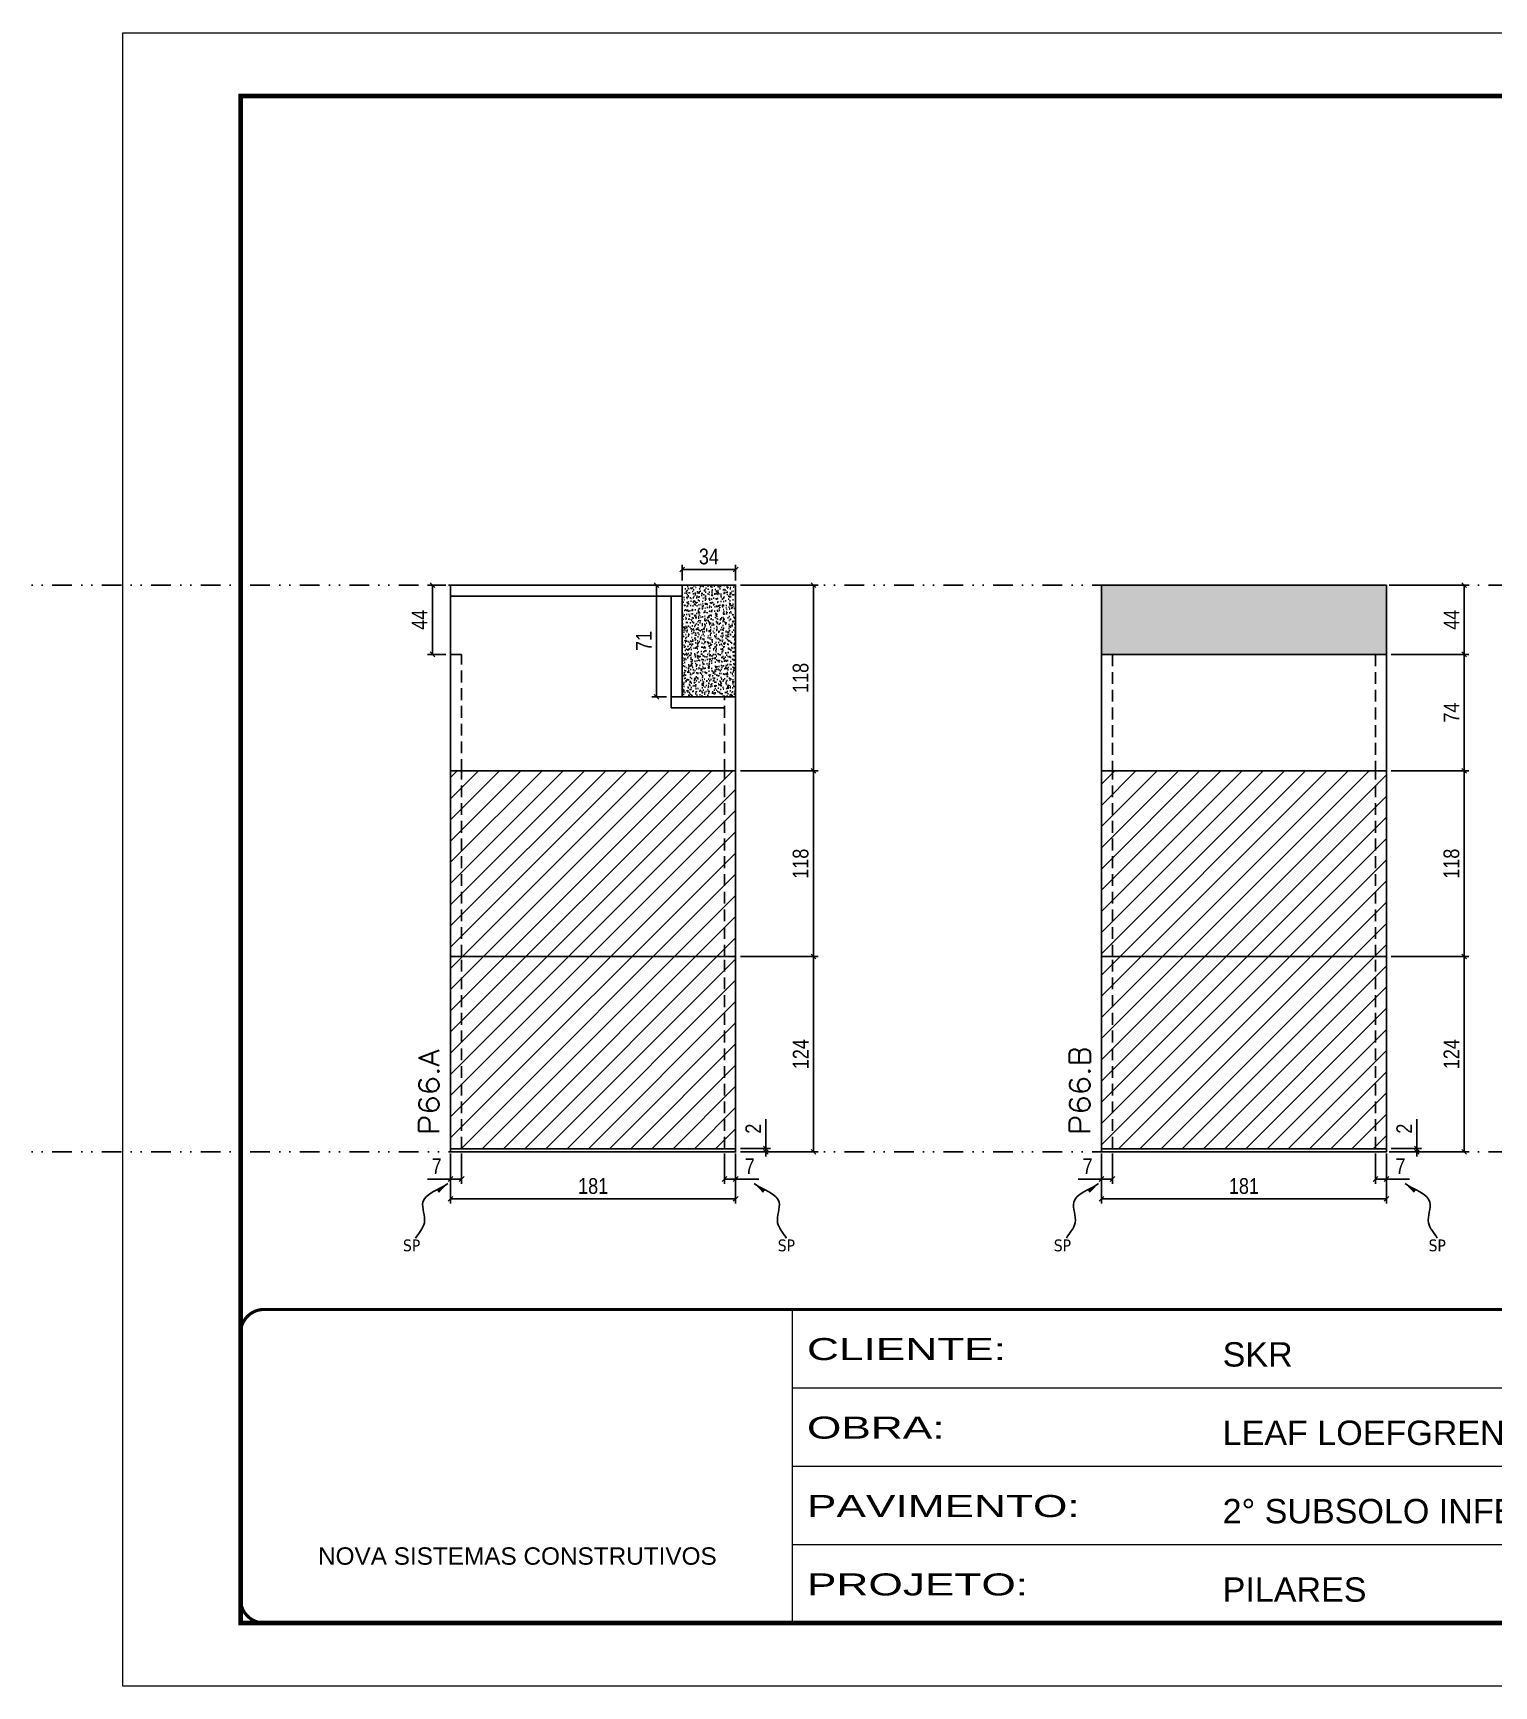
# Model space of a CAD drawing. Extents: x 13513 to 27878, y -21631 to 6985.
# Drawn here: x 17540 to 18468, y -957 to 93 of the extents above; entities that cross this region are included whole.
import ezdxf

# ---------------------------------------------------------------- set-up
doc = ezdxf.new("R2010")
doc.units = 0
for name, pattern in [('CONTINUO', [0]), ('DASHED', [0.75, 0.5, -0.25]), ('DIVIDE2', [0.625, 0.25, -0.125, 0, -0.125, 0, -0.125]), ('HIDDEN', [0.375, 0.25, -0.125])]:
    doc.linetypes.add(name, pattern=pattern)
for name, color, linetype in [('COTA', 241, 'Continuous'), ('Nível', 160, 'Continuous'), ('Painéis', 200, 'Continuous'), ('SARR_2.2x7', 40, 'Continuous'), ('Sarrafo de Pressão', 42, 'HIDDEN'), ('texto', 7, 'Continuous')]:
    doc.layers.add(name, color=color, linetype=linetype)
for name, color, linetype, lineweight in [('Folhas', 255, 'Continuous', 9), ('Hachura', 251, 'Continuous', 9), ('SARRAFO DE PRESSAO', 251, 'DASHED', 9), ('Texto Seção', 7, 'Continuous', 15)]:
    doc.layers.add(name, color=color, linetype=linetype, lineweight=lineweight)
doc.styles.add('ARIAL', font='arial.ttf')
doc.styles.add('COTA TECNICA', font='techl___.ttf', dxfattribs={"height": 10})
doc.styles.add('COTA TECNICA-50', font='techl___.ttf', dxfattribs={"height": 10})
doc.styles.add('REGUA-120', font='ROMANS.shx', dxfattribs={"height": 15})
doc.styles.get("Standard").update_dxf_attribs({"font": 'arial.ttf'})
doc.styles.add('Tecnologia', font='')
doc.styles.get('Tecnologia').set_extended_font_data('Forgotten Futurist')
doc.dimstyles.new('COTA PAINEL-50', dxfattribs={"dimtxt": 10, "dimasz": 3, "dimexe": 3, "dimexo": 3, "dimgap": 3, "dimtad": 1, "dimdec": 1, "dimzin": 12, "dimdsep": 46, "dimtxsty": 'COTA TECNICA-50', "dimblk1": 'OBLIQUE', "dimblk2": 'OBLIQUE', "dimsah": 1, "dimcen": 0.9, "dimclrd": 4, "dimclre": 4, "dimclrt": 240, "dimadec": 1, "dimazin": 3, "dimtfac": 1, "dimtdec": 1, "dimtmove": 0, "dimatfit": 3, "dimfxl": 1, "dimtolj": 1, "dimtzin": 12, "dimarcsym": 0})
doc.dimstyles.new('PAINEL', dxfattribs={"dimtxt": 10, "dimasz": 3, "dimexe": 3, "dimexo": 3, "dimgap": 3, "dimtad": 1, "dimdec": 1, "dimzin": 12, "dimdsep": 46, "dimtxsty": 'COTA TECNICA', "dimblk1": 'OBLIQUE', "dimblk2": 'OBLIQUE', "dimsah": 1, "dimcen": 0.9, "dimclrd": 4, "dimclre": 4, "dimclrt": 240, "dimadec": 1, "dimazin": 3, "dimtfac": 1, "dimtdec": 1, "dimtmove": 0, "dimatfit": 3, "dimfxl": 1, "dimtolj": 1, "dimtzin": 12, "dimarcsym": 0})
doc.dimstyles.get("Standard").update_dxf_attribs({"dimtxt": 0.18, "dimasz": 0.18, "dimexe": 0.18, "dimexo": 0.0625, "dimgap": 0.09, "dimtad": 0, "dimtih": 1, "dimtoh": 1, "dimdec": 4, "dimzin": 0, "dimdsep": 46, "dimtxsty": 'Standard', "dimcen": 0.09, "dimadec": 0, "dimazin": 0, "dimtfac": 1, "dimtdec": 4, "dimtofl": 0, "dimtmove": 0, "dimatfit": 3, "dimfxl": 1, "dimtolj": 1, "dimtzin": 0, "dimarcsym": 0})

# ---------------------------------------------------------------- blocks, each defined once
blk = doc.blocks.new('9999999999')
at = {"color": 30, "linetype": 'CONTINUO'}
for p, q in [((98564.6, 34230.2), (98564.6, 34429.4)), ((98564.6, 34379.6), (99584, 34379.6)), ((98564.6, 34329.8), (99488, 34329.8)), ((99584, 34329.8), (99488, 34329.8)), ((99488, 34329.8), (99488, 34230.2)), ((98564.6, 34280), (99488, 34280))]:
    blk.add_line(p, q, dxfattribs=at)
at = {"color": 30, "linetype": 'CONTINUO', "const_width": 2}
blk.add_lwpolyline([(99584, 34230.2), (99584, 34414.4, 0.414214), (99569, 34429.4), (98229, 34429.4, 0.414214), (98214, 34414.4), (98214, 34245.2, 0.414214), (98229, 34230.2), (99584, 34230.2)], format="xyb", dxfattribs=at)
at = {"layer": 'Folhas'}
blk.add_lwpolyline([(98139, 34190.2), (99624, 34190.2), (99624, 35240.2), (98139, 35240.2)], close=True, dxfattribs=at)
at = {"layer": 'Folhas', "color": 30, "const_width": 3}
blk.add_lwpolyline([(98214, 34230.2), (99584, 34230.2), (99584, 35200.2), (98214, 35200.2)], close=True, dxfattribs=at)
at = {"color": 7, "linetype": 'Continuous', "ltscale": 5, "style": 'ARIAL'}
for s, height, p in [('SKR', 15.48, (98837.7, 34393.1)), ('LEAF LOEFGREN', 15.483, (98837.7, 34343.3)), ('2° SUBSOLO INFERIOR', 15.483, (98837.7, 34293.5)), ('NOVA SISTEMAS CONSTRUTIVOS', 11.059, (98263.2, 34267.2)), ('PILARES', 15.48, (98837.7, 34243.7))]:
    blk.add_text(s, height=height, dxfattribs=at).set_placement(p)
at = {"layer": 'Folhas', "color": 7, "style": 'Tecnologia', "width": 1.5}
for s, p in [('CLIENTE:', (98573.7, 34397.2)), ('OBRA:', (98573.7, 34347.3)), ('PAVIMENTO:', (98573.7, 34297.5)), ('PROJETO:', (98573.7, 34247.7))]:
    blk.add_text(s, height=14, dxfattribs=at).set_placement(p)
blk = doc.blocks.new('_Oblique')
at = {"color": 0, "linetype": 'ByBlock', "lineweight": -2}
blk.add_line((-0.5, -0.5), (0.5, 0.5), dxfattribs=at)
blk = doc.blocks.new('*D1625')
at = {"layer": 'COTA', "color": 4, "lineweight": -2, "transparency": 16777216}
for p, q in [((17805.4, -618.4), (17805.4, -650.3)), ((17986.4, -618.4), (17986.4, -650.3)), ((17986.4, -647.3), (17805.4, -647.3))]:
    blk.add_line(p, q, dxfattribs=at)
at = {"layer": 'Defpoints', "color": 0, "transparency": 16777216}
for p in [(17805.4, -615.4), (17986.4, -615.4), (17805.4, -647.3)]:
    blk.add_point(p, dxfattribs=at)
at = {"layer": 'COTA', "color": 4, "lineweight": -2, "transparency": 16777216, "xscale": 3, "yscale": 3, "zscale": 3, "rotation": 180}
blk.add_blockref('_Oblique', (17805.4, -647.3), dxfattribs=at)
at = {"layer": 'COTA', "color": 4, "lineweight": -2, "transparency": 16777216, "xscale": 3, "yscale": 3, "zscale": 3}
blk.add_blockref('_Oblique', (17986.4, -647.3), dxfattribs=at)
at = {"layer": 'COTA', "color": 240, "transparency": 16777216, "insert": (17895.9, -639.2), "char_height": 10, "attachment_point": 5, "style": 'COTA TECNICA'}
blk.add_mtext('\\A1;181', dxfattribs=at)
blk = doc.blocks.new('*D1626')
at = {"layer": 'COTA', "color": 4, "lineweight": -2, "transparency": 16777216}
for p, q in [((17979.4, -618.4), (17979.4, -637.7)), ((17986.4, -620.4), (17986.4, -637.7)), ((17979.4, -634.7), (17986.4, -634.7)), ((17986.4, -634.7), (18001.1, -634.7))]:
    blk.add_line(p, q, dxfattribs=at)
at = {"layer": 'Defpoints', "color": 0, "transparency": 16777216}
for p in [(17979.4, -615.4), (17986.4, -617.4), (17986.4, -634.7)]:
    blk.add_point(p, dxfattribs=at)
at = {"layer": 'COTA', "color": 4, "lineweight": -2, "transparency": 16777216, "xscale": 3, "yscale": 3, "zscale": 3, "rotation": 180}
blk.add_blockref('_Oblique', (17979.4, -634.7), dxfattribs=at)
at = {"layer": 'COTA', "color": 4, "lineweight": -2, "transparency": 16777216, "xscale": 3, "yscale": 3, "zscale": 3}
blk.add_blockref('_Oblique', (17986.4, -634.7), dxfattribs=at)
at = {"layer": 'COTA', "color": 240, "transparency": 16777216, "insert": (17995.3, -626.6), "char_height": 10, "attachment_point": 5, "style": 'COTA TECNICA-50'}
blk.add_mtext('\\A1;7', dxfattribs=at)
blk = doc.blocks.new('*D1627')
at = {"layer": 'COTA', "color": 4, "lineweight": -2, "transparency": 16777216}
for p, q in [((17812.4, -618.4), (17812.4, -637.7)), ((17805.4, -620.4), (17805.4, -637.7)), ((17805.4, -634.7), (17790.7, -634.7)), ((17812.4, -634.7), (17805.4, -634.7))]:
    blk.add_line(p, q, dxfattribs=at)
at = {"layer": 'Defpoints', "color": 0, "transparency": 16777216}
for p in [(17805.4, -617.4), (17812.4, -615.4), (17805.4, -634.7)]:
    blk.add_point(p, dxfattribs=at)
at = {"layer": 'COTA', "color": 4, "lineweight": -2, "transparency": 16777216, "xscale": 3, "yscale": 3, "zscale": 3, "rotation": 180}
blk.add_blockref('_Oblique', (17805.4, -634.7), dxfattribs=at)
at = {"layer": 'COTA', "color": 4, "lineweight": -2, "transparency": 16777216, "xscale": 3, "yscale": 3, "zscale": 3}
blk.add_blockref('_Oblique', (17812.4, -634.7), dxfattribs=at)
at = {"layer": 'COTA', "color": 240, "transparency": 16777216, "insert": (17796.5, -626.6), "char_height": 10, "attachment_point": 5, "style": 'COTA TECNICA-50'}
blk.add_mtext('\\A1;7', dxfattribs=at)
blk = doc.blocks.new('*D1628')
at = {"layer": 'COTA', "color": 4, "lineweight": -2, "transparency": 16777216}
for p, q in [((18005.6, -615.4), (18005.6, -596.6)), ((17989.4, -615.4), (18008.6, -615.4)), ((17989.4, -617.4), (18008.6, -617.4)), ((18005.6, -617.4), (18005.6, -615.4)), ((18005.6, -617.4), (18005.6, -620.4))]:
    blk.add_line(p, q, dxfattribs=at)
at = {"layer": 'Defpoints', "color": 0, "transparency": 16777216}
for p in [(17986.4, -615.4), (17986.4, -617.4), (18005.6, -617.4)]:
    blk.add_point(p, dxfattribs=at)
at = {"layer": 'COTA', "color": 4, "lineweight": -2, "transparency": 16777216, "xscale": 3, "yscale": 3, "zscale": 3}
for p, rotation in [((18005.6, -615.4), 270), ((18005.6, -617.4), 90)]:
    blk.add_blockref('_Oblique', p, dxfattribs=dict(at, rotation=rotation))
at = {"layer": 'COTA', "color": 240, "transparency": 16777216, "insert": (17997.6, -602.7), "char_height": 10, "attachment_point": 5, "rotation": 90, "style": 'COTA TECNICA-50'}
blk.add_mtext('\\A1;2', dxfattribs=at)
blk = doc.blocks.new('*D1629')
at = {"layer": 'COTA', "color": 4, "lineweight": -2, "transparency": 16777216}
for p, q in [((17989.4, -375.4), (18038.8, -375.4)), ((18035.8, -493.4), (18035.8, -375.4)), ((17989.4, -493.4), (18038.8, -493.4))]:
    blk.add_line(p, q, dxfattribs=at)
at = {"layer": 'Defpoints', "color": 0, "transparency": 16777216}
for p in [(17986.4, -375.4), (18035.8, -375.4), (17986.4, -493.4)]:
    blk.add_point(p, dxfattribs=at)
at = {"layer": 'COTA', "color": 4, "lineweight": -2, "transparency": 16777216, "xscale": 3, "yscale": 3, "zscale": 3}
for p, rotation in [((18035.8, -375.4), 90), ((18035.8, -493.4), 270)]:
    blk.add_blockref('_Oblique', p, dxfattribs=dict(at, rotation=rotation))
at = {"layer": 'COTA', "color": 240, "transparency": 16777216, "insert": (18027.7, -434.4), "char_height": 10, "attachment_point": 5, "rotation": 90, "style": 'COTA TECNICA-50'}
blk.add_mtext('\\A1;118', dxfattribs=at)
blk = doc.blocks.new('*D1638')
at = {"layer": 'COTA', "color": 4, "linetype": 'ByBlock', "lineweight": -2, "transparency": 16777216}
for p, q in [((17989.4, -493.4), (18038.8, -493.4)), ((18035.8, -617.4), (18035.8, -493.4)), ((17989.4, -617.4), (18038.8, -617.4))]:
    blk.add_line(p, q, dxfattribs=at)
at = {"layer": 'Defpoints', "color": 0, "linetype": 'ByBlock', "transparency": 16777216}
for p in [(17986.4, -493.4), (18035.8, -493.4), (17986.4, -617.4)]:
    blk.add_point(p, dxfattribs=at)
at = {"layer": 'COTA', "color": 4, "linetype": 'ByBlock', "lineweight": -2, "transparency": 16777216, "xscale": 3, "yscale": 3, "zscale": 3}
for p, rotation in [((18035.8, -493.4), 90), ((18035.8, -617.4), 270)]:
    blk.add_blockref('_Oblique', p, dxfattribs=dict(at, rotation=rotation))
at = {"layer": 'COTA', "color": 240, "linetype": 'ByBlock', "transparency": 16777216, "insert": (18027.7, -555.4), "char_height": 10, "attachment_point": 5, "rotation": 90, "style": 'COTA TECNICA'}
blk.add_mtext('\\A1;124', dxfattribs=at)
blk = doc.blocks.new('*D1639')
at = {"layer": 'COTA', "color": 4, "linetype": 'ByBlock', "lineweight": -2, "transparency": 16777216}
for p, q in [((17989.4, -493.4), (18038.8, -493.4)), ((18035.8, -617.4), (18035.8, -493.4)), ((17989.4, -617.4), (18038.8, -617.4))]:
    blk.add_line(p, q, dxfattribs=at)
at = {"layer": 'Defpoints', "color": 0, "linetype": 'ByBlock', "transparency": 16777216}
for p in [(17986.4, -493.4), (18035.8, -493.4), (17986.4, -617.4)]:
    blk.add_point(p, dxfattribs=at)
at = {"layer": 'COTA', "color": 4, "linetype": 'ByBlock', "lineweight": -2, "transparency": 16777216, "xscale": 3, "yscale": 3, "zscale": 3}
for p, rotation in [((18035.8, -493.4), 90), ((18035.8, -617.4), 270)]:
    blk.add_blockref('_Oblique', p, dxfattribs=dict(at, rotation=rotation))
at = {"layer": 'COTA', "color": 240, "linetype": 'ByBlock', "transparency": 16777216, "insert": (18027.7, -555.4), "char_height": 10, "attachment_point": 5, "rotation": 90, "style": 'COTA TECNICA'}
blk.add_mtext('\\A1;124', dxfattribs=at)
blk = doc.blocks.new('*D1607')
at = {"layer": 'COTA', "color": 4, "lineweight": -2, "transparency": 16777216}
for p, q in [((18218.7, -618.4), (18218.7, -650.3)), ((18399.7, -618.4), (18399.7, -650.3)), ((18399.7, -647.3), (18218.7, -647.3))]:
    blk.add_line(p, q, dxfattribs=at)
at = {"layer": 'Defpoints', "color": 0, "transparency": 16777216}
for p in [(18218.7, -615.4), (18399.7, -615.4), (18218.7, -647.3)]:
    blk.add_point(p, dxfattribs=at)
at = {"layer": 'COTA', "color": 4, "lineweight": -2, "transparency": 16777216, "xscale": 3, "yscale": 3, "zscale": 3, "rotation": 180}
blk.add_blockref('_Oblique', (18218.7, -647.3), dxfattribs=at)
at = {"layer": 'COTA', "color": 4, "lineweight": -2, "transparency": 16777216, "xscale": 3, "yscale": 3, "zscale": 3}
blk.add_blockref('_Oblique', (18399.7, -647.3), dxfattribs=at)
at = {"layer": 'COTA', "color": 240, "transparency": 16777216, "insert": (18309.2, -639.2), "char_height": 10, "attachment_point": 5, "style": 'COTA TECNICA'}
blk.add_mtext('\\A1;181', dxfattribs=at)
blk = doc.blocks.new('*D1608')
at = {"layer": 'COTA', "color": 4, "lineweight": -2, "transparency": 16777216}
for p, q in [((18392.7, -618.4), (18392.7, -637.7)), ((18399.7, -620.4), (18399.7, -637.7)), ((18392.7, -634.7), (18399.7, -634.7)), ((18399.7, -634.7), (18414.4, -634.7))]:
    blk.add_line(p, q, dxfattribs=at)
at = {"layer": 'Defpoints', "color": 0, "transparency": 16777216}
for p in [(18392.7, -615.4), (18399.7, -617.4), (18399.7, -634.7)]:
    blk.add_point(p, dxfattribs=at)
at = {"layer": 'COTA', "color": 4, "lineweight": -2, "transparency": 16777216, "xscale": 3, "yscale": 3, "zscale": 3, "rotation": 180}
blk.add_blockref('_Oblique', (18392.7, -634.7), dxfattribs=at)
at = {"layer": 'COTA', "color": 4, "lineweight": -2, "transparency": 16777216, "xscale": 3, "yscale": 3, "zscale": 3}
blk.add_blockref('_Oblique', (18399.7, -634.7), dxfattribs=at)
at = {"layer": 'COTA', "color": 240, "transparency": 16777216, "insert": (18408.6, -626.6), "char_height": 10, "attachment_point": 5, "style": 'COTA TECNICA-50'}
blk.add_mtext('\\A1;7', dxfattribs=at)
blk = doc.blocks.new('*D1609')
at = {"layer": 'COTA', "color": 4, "lineweight": -2, "transparency": 16777216}
for p, q in [((18225.7, -618.4), (18225.7, -637.7)), ((18218.7, -620.4), (18218.7, -637.7)), ((18218.7, -634.7), (18204, -634.7)), ((18225.7, -634.7), (18218.7, -634.7))]:
    blk.add_line(p, q, dxfattribs=at)
at = {"layer": 'Defpoints', "color": 0, "transparency": 16777216}
for p in [(18218.7, -617.4), (18225.7, -615.4), (18218.7, -634.7)]:
    blk.add_point(p, dxfattribs=at)
at = {"layer": 'COTA', "color": 4, "lineweight": -2, "transparency": 16777216, "xscale": 3, "yscale": 3, "zscale": 3, "rotation": 180}
blk.add_blockref('_Oblique', (18218.7, -634.7), dxfattribs=at)
at = {"layer": 'COTA', "color": 4, "lineweight": -2, "transparency": 16777216, "xscale": 3, "yscale": 3, "zscale": 3}
blk.add_blockref('_Oblique', (18225.7, -634.7), dxfattribs=at)
at = {"layer": 'COTA', "color": 240, "transparency": 16777216, "insert": (18209.9, -626.6), "char_height": 10, "attachment_point": 5, "style": 'COTA TECNICA-50'}
blk.add_mtext('\\A1;7', dxfattribs=at)
blk = doc.blocks.new('*D1610')
at = {"layer": 'COTA', "color": 4, "lineweight": -2, "transparency": 16777216}
for p, q in [((18419, -615.4), (18419, -596.6)), ((18402.7, -615.4), (18422, -615.4)), ((18402.7, -617.4), (18422, -617.4)), ((18419, -617.4), (18419, -615.4)), ((18419, -617.4), (18419, -620.4))]:
    blk.add_line(p, q, dxfattribs=at)
at = {"layer": 'Defpoints', "color": 0, "transparency": 16777216}
for p in [(18399.7, -615.4), (18399.7, -617.4), (18419, -617.4)]:
    blk.add_point(p, dxfattribs=at)
at = {"layer": 'COTA', "color": 4, "lineweight": -2, "transparency": 16777216, "xscale": 3, "yscale": 3, "zscale": 3}
for p, rotation in [((18419, -615.4), 270), ((18419, -617.4), 90)]:
    blk.add_blockref('_Oblique', p, dxfattribs=dict(at, rotation=rotation))
at = {"layer": 'COTA', "color": 240, "transparency": 16777216, "insert": (18411, -602.7), "char_height": 10, "attachment_point": 5, "rotation": 90, "style": 'COTA TECNICA-50'}
blk.add_mtext('\\A1;2', dxfattribs=at)
blk = doc.blocks.new('*D1611')
at = {"layer": 'COTA', "color": 4, "lineweight": -2, "transparency": 16777216}
for p, q in [((18402.7, -375.4), (18452.1, -375.4)), ((18449.1, -493.4), (18449.1, -375.4)), ((18402.7, -493.4), (18452.1, -493.4))]:
    blk.add_line(p, q, dxfattribs=at)
at = {"layer": 'Defpoints', "color": 0, "transparency": 16777216}
for p in [(18399.7, -375.4), (18449.1, -375.4), (18399.7, -493.4)]:
    blk.add_point(p, dxfattribs=at)
at = {"layer": 'COTA', "color": 4, "lineweight": -2, "transparency": 16777216, "xscale": 3, "yscale": 3, "zscale": 3}
for p, rotation in [((18449.1, -375.4), 90), ((18449.1, -493.4), 270)]:
    blk.add_blockref('_Oblique', p, dxfattribs=dict(at, rotation=rotation))
at = {"layer": 'COTA', "color": 240, "transparency": 16777216, "insert": (18441, -434.4), "char_height": 10, "attachment_point": 5, "rotation": 90, "style": 'COTA TECNICA-50'}
blk.add_mtext('\\A1;118', dxfattribs=at)
blk = doc.blocks.new('*D1633')
at = {"layer": 'COTA', "color": 4, "linetype": 'ByBlock', "lineweight": -2, "transparency": 16777216}
for p, q in [((18402.7, -493.4), (18452.1, -493.4)), ((18449.1, -617.4), (18449.1, -493.4)), ((18402.7, -617.4), (18452.1, -617.4))]:
    blk.add_line(p, q, dxfattribs=at)
at = {"layer": 'Defpoints', "color": 0, "linetype": 'ByBlock', "transparency": 16777216}
for p in [(18399.7, -493.4), (18449.1, -493.4), (18399.7, -617.4)]:
    blk.add_point(p, dxfattribs=at)
at = {"layer": 'COTA', "color": 4, "linetype": 'ByBlock', "lineweight": -2, "transparency": 16777216, "xscale": 3, "yscale": 3, "zscale": 3}
for p, rotation in [((18449.1, -493.4), 90), ((18449.1, -617.4), 270)]:
    blk.add_blockref('_Oblique', p, dxfattribs=dict(at, rotation=rotation))
at = {"layer": 'COTA', "color": 240, "linetype": 'ByBlock', "transparency": 16777216, "insert": (18441, -555.4), "char_height": 10, "attachment_point": 5, "rotation": 90, "style": 'COTA TECNICA'}
blk.add_mtext('\\A1;124', dxfattribs=at)
blk = doc.blocks.new('*D1634')
at = {"layer": 'COTA', "color": 4, "linetype": 'ByBlock', "lineweight": -2, "transparency": 16777216}
for p, q in [((18402.7, -493.4), (18452.1, -493.4)), ((18449.1, -617.4), (18449.1, -493.4)), ((18402.7, -617.4), (18452.1, -617.4))]:
    blk.add_line(p, q, dxfattribs=at)
at = {"layer": 'Defpoints', "color": 0, "linetype": 'ByBlock', "transparency": 16777216}
for p in [(18399.7, -493.4), (18449.1, -493.4), (18399.7, -617.4)]:
    blk.add_point(p, dxfattribs=at)
at = {"layer": 'COTA', "color": 4, "linetype": 'ByBlock', "lineweight": -2, "transparency": 16777216, "xscale": 3, "yscale": 3, "zscale": 3}
for p, rotation in [((18449.1, -493.4), 90), ((18449.1, -617.4), 270)]:
    blk.add_blockref('_Oblique', p, dxfattribs=dict(at, rotation=rotation))
at = {"layer": 'COTA', "color": 240, "linetype": 'ByBlock', "transparency": 16777216, "insert": (18441, -555.4), "char_height": 10, "attachment_point": 5, "rotation": 90, "style": 'COTA TECNICA'}
blk.add_mtext('\\A1;124', dxfattribs=at)
blk = doc.blocks.new('*D1641')
at = {"layer": 'COTA', "color": 4, "lineweight": -2, "transparency": 16777216}
for p, q in [((17989.4, -257.4), (18038.8, -257.4)), ((18035.8, -375.4), (18035.8, -257.4)), ((17989.4, -375.4), (18038.8, -375.4))]:
    blk.add_line(p, q, dxfattribs=at)
at = {"layer": 'Defpoints', "color": 0, "transparency": 16777216}
for p in [(17986.4, -257.4), (18035.8, -257.4), (17986.4, -375.4)]:
    blk.add_point(p, dxfattribs=at)
at = {"layer": 'COTA', "color": 4, "lineweight": -2, "transparency": 16777216, "xscale": 3, "yscale": 3, "zscale": 3}
for p, rotation in [((18035.8, -257.4), 90), ((18035.8, -375.4), 270)]:
    blk.add_blockref('_Oblique', p, dxfattribs=dict(at, rotation=rotation))
at = {"layer": 'COTA', "color": 240, "transparency": 16777216, "insert": (18027.7, -316.4), "char_height": 10, "attachment_point": 5, "rotation": 90, "style": 'COTA TECNICA'}
blk.add_mtext('\\A1;118', dxfattribs=at)
blk = doc.blocks.new('*D1642')
at = {"layer": 'COTA', "color": 4, "lineweight": -2, "transparency": 16777216}
for p, q in [((17802.4, -257.4), (17790.8, -257.4)), ((17793.8, -257.4), (17793.8, -301.4)), ((17802.4, -301.4), (17790.8, -301.4))]:
    blk.add_line(p, q, dxfattribs=at)
at = {"layer": 'Defpoints', "color": 0, "transparency": 16777216}
for p in [(17805.4, -257.4), (17793.8, -301.4), (17805.4, -301.4)]:
    blk.add_point(p, dxfattribs=at)
at = {"layer": 'COTA', "color": 4, "lineweight": -2, "transparency": 16777216, "xscale": 3, "yscale": 3, "zscale": 3}
for p, rotation in [((17793.8, -257.4), 90), ((17793.8, -301.4), 270)]:
    blk.add_blockref('_Oblique', p, dxfattribs=dict(at, rotation=rotation))
at = {"layer": 'COTA', "color": 240, "transparency": 16777216, "insert": (17785.7, -279.4), "char_height": 10, "attachment_point": 5, "rotation": 90, "style": 'COTA TECNICA'}
blk.add_mtext('\\A1;44', dxfattribs=at)
blk = doc.blocks.new('*D1643')
at = {"layer": 'COTA', "color": 4, "lineweight": -2, "transparency": 16777216}
for p, q in [((17952.4, -254.4), (17952.4, -244.5)), ((17986.4, -247.5), (17952.4, -247.5)), ((17986.4, -254.4), (17986.4, -244.5))]:
    blk.add_line(p, q, dxfattribs=at)
at = {"layer": 'Defpoints', "color": 0, "transparency": 16777216}
for p in [(17952.4, -247.5), (17952.4, -257.4), (17986.4, -257.4)]:
    blk.add_point(p, dxfattribs=at)
at = {"layer": 'COTA', "color": 4, "lineweight": -2, "transparency": 16777216, "xscale": 3, "yscale": 3, "zscale": 3, "rotation": 180}
blk.add_blockref('_Oblique', (17952.4, -247.5), dxfattribs=at)
at = {"layer": 'COTA', "color": 4, "lineweight": -2, "transparency": 16777216, "xscale": 3, "yscale": 3, "zscale": 3}
blk.add_blockref('_Oblique', (17986.4, -247.5), dxfattribs=at)
at = {"layer": 'COTA', "color": 240, "transparency": 16777216, "insert": (17969.4, -239.3), "char_height": 10, "attachment_point": 5, "style": 'COTA TECNICA'}
blk.add_mtext('\\A1;34', dxfattribs=at)
blk = doc.blocks.new('*D1644')
at = {"layer": 'COTA', "color": 4, "lineweight": -2, "transparency": 16777216}
for p, q in [((17942.4, -257.4), (17933.2, -257.4)), ((17936.2, -328.4), (17936.2, -257.4)), ((17942.4, -328.4), (17933.2, -328.4))]:
    blk.add_line(p, q, dxfattribs=at)
at = {"layer": 'Defpoints', "color": 0, "transparency": 16777216}
for p in [(17936.2, -257.4), (17945.4, -257.4), (17945.4, -328.4)]:
    blk.add_point(p, dxfattribs=at)
at = {"layer": 'COTA', "color": 4, "lineweight": -2, "transparency": 16777216, "xscale": 3, "yscale": 3, "zscale": 3}
for p, rotation in [((17936.2, -257.4), 90), ((17936.2, -328.4), 270)]:
    blk.add_blockref('_Oblique', p, dxfattribs=dict(at, rotation=rotation))
at = {"layer": 'COTA', "color": 240, "transparency": 16777216, "insert": (17928.1, -292.9), "char_height": 10, "attachment_point": 5, "rotation": 90, "style": 'COTA TECNICA'}
blk.add_mtext('\\A1;71', dxfattribs=at)
blk = doc.blocks.new('*D1645')
at = {"layer": 'COTA', "color": 4, "lineweight": -2, "transparency": 16777216}
for p, q in [((18402.7, -301.4), (18452.1, -301.4)), ((18449.1, -375.4), (18449.1, -301.4)), ((18402.7, -375.4), (18452.1, -375.4))]:
    blk.add_line(p, q, dxfattribs=at)
at = {"layer": 'Defpoints', "color": 0, "transparency": 16777216}
for p in [(18399.7, -301.4), (18449.1, -301.4), (18399.7, -375.4)]:
    blk.add_point(p, dxfattribs=at)
at = {"layer": 'COTA', "color": 4, "lineweight": -2, "transparency": 16777216, "xscale": 3, "yscale": 3, "zscale": 3}
for p, rotation in [((18449.1, -301.4), 90), ((18449.1, -375.4), 270)]:
    blk.add_blockref('_Oblique', p, dxfattribs=dict(at, rotation=rotation))
at = {"layer": 'COTA', "color": 240, "transparency": 16777216, "insert": (18441, -338.4), "char_height": 10, "attachment_point": 5, "rotation": 90, "style": 'COTA TECNICA'}
blk.add_mtext('\\A1;74', dxfattribs=at)
blk = doc.blocks.new('*D1646')
at = {"layer": 'COTA', "color": 4, "lineweight": -2, "transparency": 16777216}
for p, q in [((18402.7, -257.4), (18452.1, -257.4)), ((18449.1, -301.4), (18449.1, -257.4)), ((18402.7, -301.4), (18452.1, -301.4))]:
    blk.add_line(p, q, dxfattribs=at)
at = {"layer": 'Defpoints', "color": 0, "transparency": 16777216}
for p in [(18399.7, -257.4), (18449.1, -257.4), (18399.7, -301.4)]:
    blk.add_point(p, dxfattribs=at)
at = {"layer": 'COTA', "color": 4, "lineweight": -2, "transparency": 16777216, "xscale": 3, "yscale": 3, "zscale": 3}
for p, rotation in [((18449.1, -257.4), 90), ((18449.1, -301.4), 270)]:
    blk.add_blockref('_Oblique', p, dxfattribs=dict(at, rotation=rotation))
at = {"layer": 'COTA', "color": 240, "transparency": 16777216, "insert": (18441, -279.4), "char_height": 10, "attachment_point": 5, "rotation": 90, "style": 'COTA TECNICA'}
blk.add_mtext('\\A1;44', dxfattribs=at)

msp = doc.modelspace()

# ---------------------------------------------------------------- hatches: boundary and pattern name
at = {"layer": 'COTA'}
h = msp.add_hatch(dxfattribs=at)
h.set_pattern_fill('AR-CONC', color=256, scale=0.03)
h.paths.add_polyline_path([(17986.39, -257.44), (17952.39, -257.44), (17952.39, -328.44), (17986.39, -328.44)])
h = msp.add_hatch(dxfattribs=at)
h.set_pattern_fill('AR-CONC', color=256, scale=0.03)
h.paths.add_polyline_path([(18218.72, -257.44), (18218.72, -301.44), (18399.72, -301.44), (18399.72, -257.44)])
at = {"layer": 'Hachura', "linetype": 'ByBlock'}
h = msp.add_hatch(dxfattribs=at)
h.set_pattern_fill('ANSI31', color=256, scale=3)
h.paths.add_polyline_path([(17805.39, -375.44), (17805.39, -493.44), (17986.39, -493.44), (17986.39, -375.44)])
h.paths.add_polyline_path([(17986.39, -615.44), (17986.39, -493.44), (17805.39, -493.44), (17805.39, -615.44)])
h = msp.add_hatch(dxfattribs=at)
h.set_pattern_fill('ANSI31', color=256, scale=3)
h.paths.add_polyline_path([(18218.72, -375.44), (18218.72, -493.44), (18399.72, -493.44), (18399.72, -375.44)])
h.paths.add_polyline_path([(18218.72, -493.44), (18218.72, -615.44), (18399.72, -615.44), (18399.72, -493.44)])

# ---------------------------------------------------------------- linework, layer by layer
at = {"layer": 'COTA'}
for p, q in [((17986.39, -257.44), (17952.39, -257.44)), ((17986.39, -328.44), (17986.39, -257.44)), ((18218.72, -257.44), (18399.72, -257.44)), ((18218.72, -301.44), (18218.72, -257.44)), ((18399.72, -301.44), (18399.72, -257.44)), ((17805.39, -301.44), (17812.39, -301.44)), ((17952.39, -328.44), (17945.39, -328.44)), ((17945.39, -328.44), (17945.39, -335.44))]:
    msp.add_line(p, q, dxfattribs=at)
at = {"layer": 'Nível', "color": 4, "linetype": 'DIVIDE2', "ltscale": 50}
for p, q in [((13526.77, -257.44), (21431.15, -257.44)), ((13526.77, -617.44), (21531.15, -617.44))]:
    msp.add_line(p, q, dxfattribs=at)
at = {"layer": 'Painéis'}
for p, q in [((17805.39, -257.44), (17805.39, -615.44)), ((17805.39, -257.44), (17952.39, -257.44)), ((17952.39, -328.44), (17952.39, -257.44)), ((18218.72, -301.44), (18218.72, -615.44)), ((18218.72, -301.44), (18399.72, -301.44)), ((18399.72, -615.44), (18399.72, -301.44)), ((17952.39, -328.44), (17986.39, -328.44)), ((17986.39, -615.44), (17986.39, -328.44)), ((17805.39, -375.44), (17986.39, -375.44)), ((18218.72, -375.44), (18399.72, -375.44)), ((17805.39, -493.44), (17986.39, -493.44)), ((18218.72, -493.44), (18399.72, -493.44))]:
    msp.add_line(p, q, dxfattribs=at)
for points in [[(17986.39, -615.44), (17805.39, -615.44), (17805.39, -617.44), (17986.39, -617.44)], [(18399.72, -615.44), (18218.72, -615.44), (18218.72, -617.44), (18399.72, -617.44)]]:
    msp.add_lwpolyline(points, close=True, dxfattribs=at)
at = {"layer": 'SARR_2.2x7'}
for p, q in [((17805.39, -264.44), (17952.39, -264.44)), ((17945.39, -328.44), (17945.39, -264.44)), ((17945.39, -335.44), (17979.39, -335.44))]:
    msp.add_line(p, q, dxfattribs=at)
at = {"layer": 'Sarrafo de Pressão', "ltscale": 30}
for p, q in [((17812.39, -375.44), (17812.39, -301.44)), ((18225.72, -301.44), (18225.72, -375.44)), ((18392.72, -301.44), (18392.72, -375.44)), ((17979.39, -375.44), (17979.39, -328.44)), ((17812.39, -493.44), (17812.39, -375.44)), ((17979.39, -493.44), (17979.39, -375.44)), ((18225.72, -493.44), (18225.72, -375.44)), ((18392.72, -493.44), (18392.72, -375.44)), ((17812.39, -615.44), (17812.39, -493.44)), ((17979.39, -615.44), (17979.39, -493.44)), ((18225.72, -615.44), (18225.72, -493.44)), ((18392.72, -615.44), (18392.72, -493.44))]:
    msp.add_line(p, q, dxfattribs=at)

# ---------------------------------------------------------------- block references
at = {"layer": 'SARRAFO DE PRESSAO', "color": 6, "linetype": 'ByBlock'}
msp.add_blockref('9999999999', (-80542.01, -35146.93), dxfattribs=at)

# ---------------------------------------------------------------- texts
at = {"layer": 'texto', "color": 0, "char_height": 7.5, "attachment_point": 5}
for insert in [(17780.61, -676.93), (18018.63, -676.93), (18193.94, -676.93), (18431.96, -676.93)]:
    msp.add_mtext('{\\fTahoma|b0|i0|c0|p34;\\C4;SP}', dxfattribs=dict(at, insert=insert))
at = {"layer": 'Texto Seção', "style": 'REGUA-120', "width": 1.1}
for s, p in [('P66.A', (17798.14, -606.68)), ('P66.B', (18211.47, -606.68))]:
    msp.add_text(s, height=13, rotation=90, dxfattribs=at).set_placement(p)

# ---------------------------------------------------------------- dimensions: what is measured, and where the dimension line sits
at = {"layer": 'COTA'}
for base, p1, p2, dimstyle, picture, middle in [((17952.39, -247.54), (17986.39, -257.44), (17952.39, -257.44), 'PAINEL', '*D1643', (17969.39, -239.32)), ((17986.39, -634.68), (17979.39, -615.44), (17986.39, -617.44), 'COTA PAINEL-50', '*D1626', (17995.25, -626.61)), ((18399.72, -634.68), (18392.72, -615.44), (18399.72, -617.44), 'COTA PAINEL-50', '*D1608', (18408.58, -626.61))]:
    dim = msp.add_linear_dim(base=base, p1=p1, p2=p2, dimstyle=dimstyle, dxfattribs=at)
    dim.commit()
    dim.dimension.update_dxf_attribs({"geometry": picture, "text_midpoint": middle})
for base, p1, p2, angle, dimstyle, picture, middle in [((17793.8, -301.44), (17805.39, -257.44), (17805.39, -301.44), 90, 'PAINEL', '*D1642', (17785.73, -279.44)), ((17936.16, -257.44), (17945.39, -328.44), (17945.39, -257.44), 90, 'PAINEL', '*D1644', (17928.09, -292.94)), ((18035.75, -257.44), (17986.39, -375.44), (17986.39, -257.44), 90, 'PAINEL', '*D1641', (18027.66, -316.44)), ((18449.08, -257.44), (18399.72, -301.44), (18399.72, -257.44), 90, 'PAINEL', '*D1646', (18441.01, -279.44)), ((18449.08, -301.44), (18399.72, -375.44), (18399.72, -301.44), 90, 'PAINEL', '*D1645', (18441.01, -338.44)), ((18035.75, -375.44), (17986.39, -493.44), (17986.39, -375.44), 90, 'COTA PAINEL-50', '*D1629', (18027.66, -434.44)), ((18449.08, -375.44), (18399.72, -493.44), (18399.72, -375.44), 90, 'COTA PAINEL-50', '*D1611', (18440.99, -434.44)), ((17805.39, -634.68), (17812.39, -615.44), (17805.39, -617.44), 180, 'COTA PAINEL-50', '*D1627', (17796.52, -626.61)), ((18218.72, -634.68), (18225.72, -615.44), (18218.72, -617.44), 180, 'COTA PAINEL-50', '*D1609', (18209.85, -626.61))]:
    dim = msp.add_linear_dim(base=base, p1=p1, p2=p2, angle=angle, dimstyle=dimstyle, dxfattribs=at)
    dim.commit()
    dim.dimension.update_dxf_attribs({"geometry": picture, "text_midpoint": middle})
at = {"layer": 'COTA', "linetype": 'ByBlock'}
for p1, p2, picture, middle in [((17986.39, -617.44), (17986.39, -493.44), '*D1638', (18027.68, -555.44)), ((17986.39, -617.44), (17986.39, -493.44), '*D1639', (18027.68, -555.44)), ((18399.72, -617.44), (18399.72, -493.44), '*D1633', (18441.01, -555.44)), ((18399.72, -617.44), (18399.72, -493.44), '*D1634', (18441.01, -555.44))]:
    dim = msp.add_aligned_dim(p1=p1, p2=p2, distance=-49.37, dimstyle='PAINEL', dxfattribs=at)
    dim.commit()
    dim.dimension.update_dxf_attribs({"geometry": picture, "text_midpoint": middle})
at = {"layer": 'COTA'}
for base, p1, p2, picture, middle in [((18005.64, -617.44), (17986.39, -615.44), (17986.39, -617.44), '*D1628', (18005.64, -602.69)), ((18418.97, -617.44), (18399.72, -615.44), (18399.72, -617.44), '*D1610', (18418.97, -602.69))]:
    dim = msp.add_linear_dim(base=base, p1=p1, p2=p2, angle=90, dimstyle='COTA PAINEL-50', dxfattribs=at)
    dim.commit()
    dim.dimension.update_dxf_attribs({"geometry": picture, "text_midpoint": middle, "dimtype": 160})
for base, p1, p2, picture, middle in [((17805.39, -647.33), (17986.39, -615.44), (17805.39, -615.44), '*D1625', (17895.89, -639.24)), ((18218.72, -647.33), (18399.72, -615.44), (18218.72, -615.44), '*D1607', (18309.22, -639.24))]:
    dim = msp.add_linear_dim(base=base, p1=p1, p2=p2, angle=180, dimstyle='PAINEL', override={"dimarcsym": 2}, dxfattribs=at)
    dim.commit()
    dim.dimension.update_dxf_attribs({"geometry": picture, "text_midpoint": middle})

# ---------------------------------------------------------------- leaders
at = {"layer": 'COTA', "path_type": 1}
for points in [[(17803.56, -637.62), (17787.77, -649.46), (17788.7, -662.46), (17783.14, -672.24)], [(17998.21, -637.62), (18014, -649.46), (18013.08, -662.46), (18018.63, -672.24)], [(18216.89, -637.62), (18201.1, -649.46), (18202.03, -662.46), (18196.47, -672.24)], [(18411.54, -637.62), (18427.33, -649.46), (18426.41, -662.46), (18431.96, -672.24)]]:
    msp.add_leader(points, dimstyle='Standard', override={"dimasz": 8}, dxfattribs=at)

doc.saveas('drawing.dxf')
